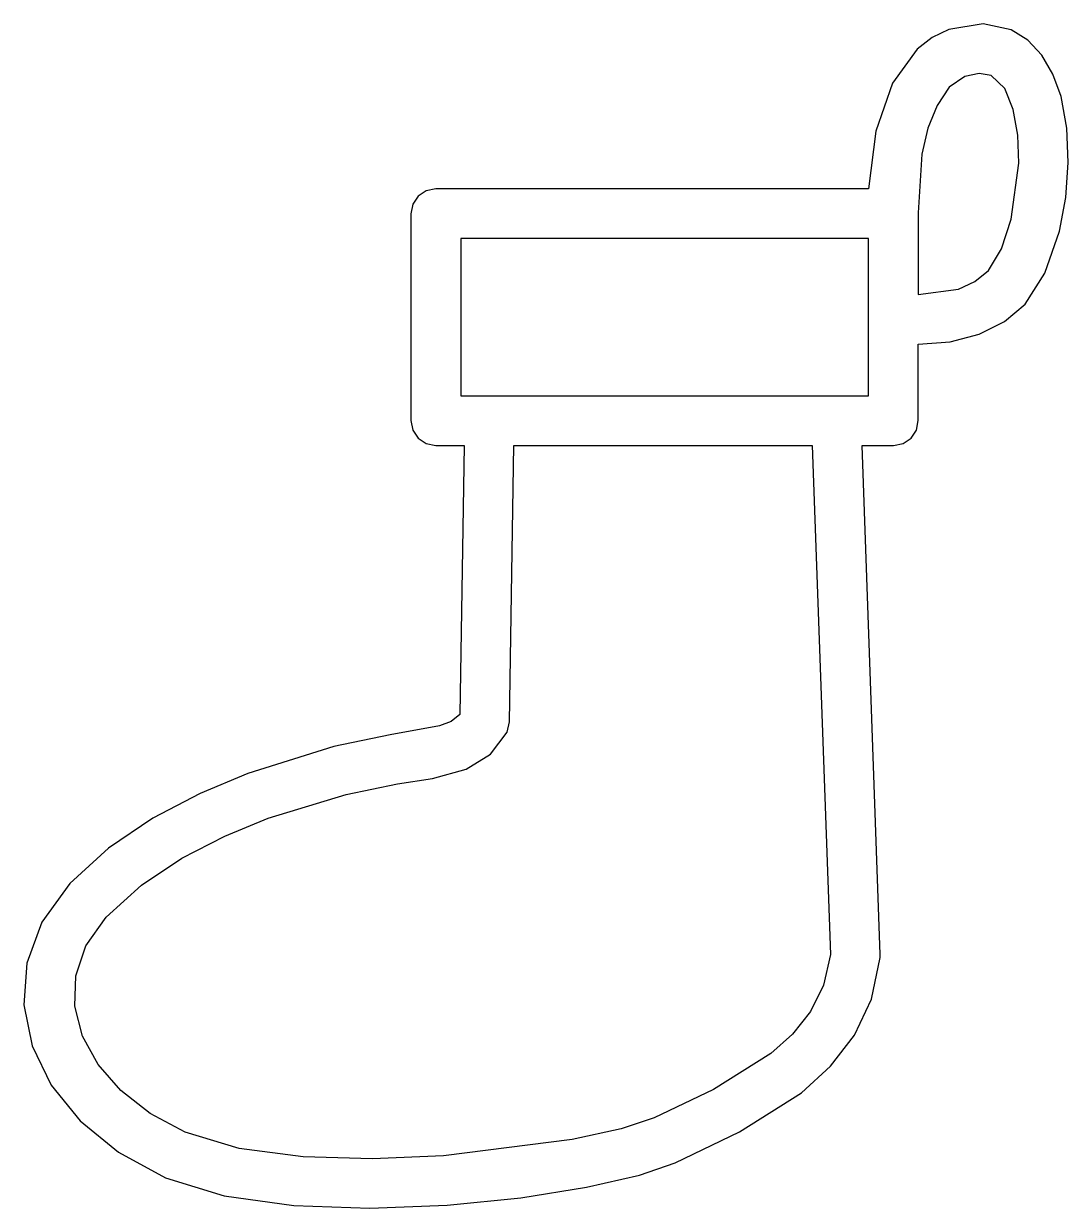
# Model space of a CAD drawing. Extents: x 0 to 42, y 0.4 to 48.
import ezdxf

# ---------------------------------------------------------------- set-up
doc = ezdxf.new("R2010")
doc.units = 0
doc.layers.get('0').update_dxf_attribs({"linetype": 'CONTINUOUS'})

msp = doc.modelspace()

# ---------------------------------------------------------------- linework, layer by layer
at = {"color": 7}
for points in [[(33.987, 41.3571), (16.584, 41.3571), (16.194453, 41.278475), (15.876625, 41.0641), (15.662484, 40.746225), (15.584, 40.3571), (15.584, 32.0351), (15.662484, 31.645975), (15.876625, 31.3281), (16.194453, 31.113725), (16.584, 31.0351), (17.728, 31.0351), (17.553, 20.2111), (17.1965, 19.933475), (16.735, 19.7601), (14.749, 19.4041), (12.482141, 18.928444), (9.022125, 17.8436), (7.105572, 17.039745), (5.203797, 16.044006), (3.421154, 14.84319), (1.862, 13.4241), (0.73991, 11.858711), (0.133281, 10.212053), (0.013449, 8.537012), (0.35175, 6.886475), (1.11952, 5.313329), (2.288094, 3.870459), (3.828809, 2.610754), (5.713, 1.5871), (8.078062, 0.863006), (10.88, 0.4691), (13.929437, 0.357194), (17.037, 0.4791), (20.000906, 0.781787), (22.6425, 1.20635), (24.773344, 1.693537), (26.205, 2.1841), (28.789375, 3.43185), (31.283, 5.0051), (32.457344, 6.073694), (33.4155, 7.31835), (34.099156, 8.765131), (34.45, 10.4401), (34.453, 10.5671), (33.722, 31.0351), (34.985, 31.0351), (35.374125, 31.113725), (35.692, 31.3281), (35.906375, 31.645975), (35.985, 32.0351), (35.985, 35.1111), (37.269016, 35.20735), (38.436875, 35.5166), (39.451547, 36.0246), (40.276, 36.7171), (41.075, 37.95985), (41.664, 39.6571), (41.914422, 41.014475), (42.016625, 42.42285), (41.957766, 43.8016), (41.725, 45.0701), (41.398484, 45.971741), (40.951125, 46.732475), (40.389203, 47.331772), (39.719, 47.7491), (38.5895, 47.999225), (37.211, 47.7671), (36.543906, 47.449241), (35.94075, 46.977725), (34.954, 45.6131), (34.27925, 43.671475), (33.987, 41.3571)], [(35.985, 37.1081), (37.5955, 37.3241), (38.263125, 37.629819), (38.804, 38.0711), (39.336125, 38.9451), (39.722, 40.1341), (40.021, 42.386725), (39.981031, 43.510084), (39.795, 44.5441), (39.4645, 45.3901), (38.909, 45.9211), (38.435625, 45.998975), (37.858, 45.8751), (37.224, 45.44035), (36.737, 44.7071), (36.374094, 43.794928), (36.12875, 42.746725), (35.984, 40.3911), (35.985, 40.3651), (35.985, 40.3521), (35.985, 37.1081)], [(33.985, 33.0351), (33.985, 39.3571), (17.584, 39.3571), (17.584, 33.0351), (33.985, 33.0351)], [(31.721, 31.0351), (32.452, 10.5621), (32.175406, 9.3341), (31.65, 8.27635), (30.925094, 7.365975), (30.05, 6.5801), (27.748625, 5.139475), (25.364, 3.9981), (24.040812, 3.553256), (22.07075, 3.1206), (16.892, 2.4741), (14.043547, 2.351928), (11.247125, 2.431225), (8.677391, 2.768709), (6.509, 3.4211), (5.100719, 4.173973), (3.923625, 5.093522), (3.006594, 6.143266), (2.3785, 7.286725), (2.068219, 8.487418), (2.104625, 9.708866), (2.516594, 10.914586), (3.333, 12.0681), (4.747324, 13.351854), (6.366281, 14.433319), (8.094598, 15.325924), (9.837, 16.0431), (12.982969, 17.004881), (15.042, 17.4261), (16.453125, 17.64435), (17.802, 18.0201), (18.781, 18.61635), (19.454, 19.5111), (19.548, 19.9191), (19.728, 31.0351), (31.721, 31.0351)]]:
    msp.add_lwpolyline(points, close=True, dxfattribs=at)

doc.saveas('drawing.dxf')
